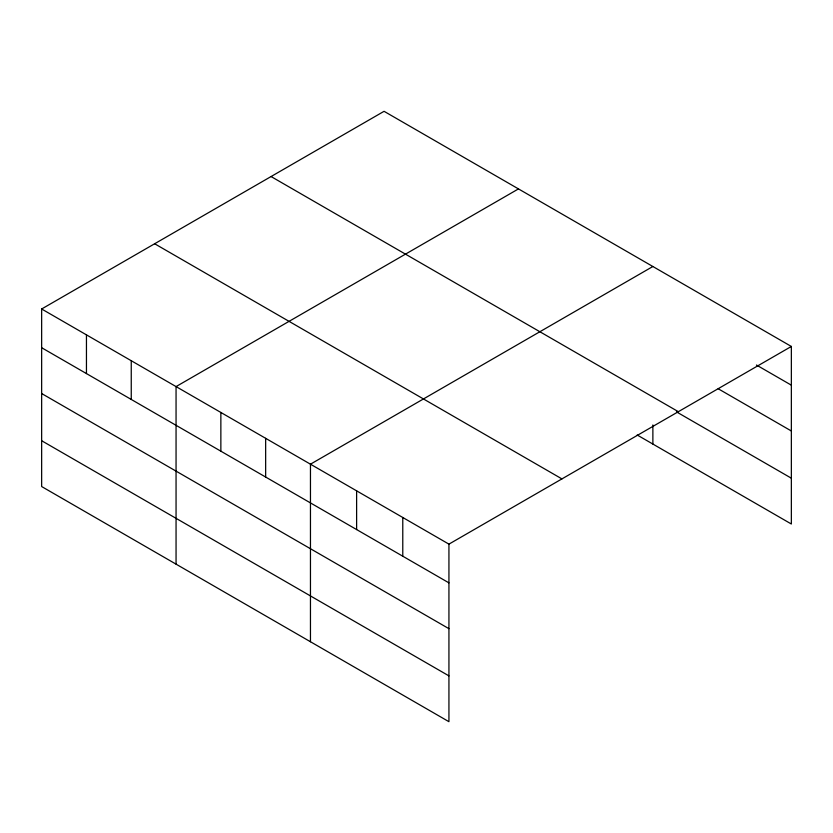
<?xml version="1.0" encoding="UTF-8"?>
<svg xmlns="http://www.w3.org/2000/svg" width="833" height="833" viewBox="0 0 833 833"><rect width="100%" height="100%" fill="white"/><g stroke="black" fill="none" stroke-linecap="round" stroke-linejoin="round"><path stroke-width="1.25" d="M637.193 435.003L791.35 524.009L791.35 346.455L384.065 111.31L41.65 308.991L41.65 486.545L448.935 721.69L448.935 544.136L41.65 308.991M518.47 188.904L176.055 386.595L176.055 564.149M652.874 266.498L310.459 464.189L310.459 641.743M448.935 544.136L791.35 346.455M756.447 365.021L791.35 385.169M718.171 388.74L791.35 430.984M271.069 176.544L678.354 411.689M676.511 411.887L791.35 478.194M154.646 243.757L561.931 478.902M41.65 347.715L448.935 582.861M41.65 393.53L448.935 628.676M41.65 440.73L448.935 675.875M652.874 424.965L652.874 444.051M402.776 517.491L402.776 556.215M356.618 490.845L356.618 529.559M265.654 438.325L265.654 477.049M220.86 412.46L220.86 451.184M131.25 360.731L131.25 399.444M86.455 334.856L86.455 373.58"/></g></svg>
